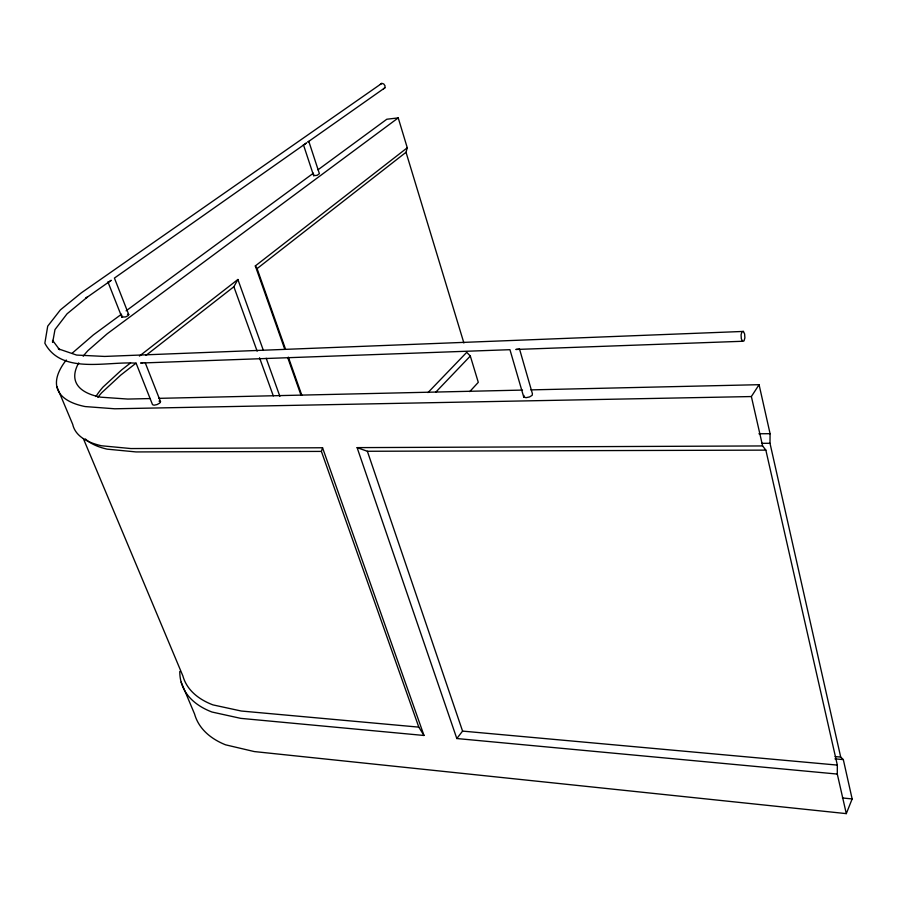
<?xml version="1.0" encoding="UTF-8"?>
<svg xmlns="http://www.w3.org/2000/svg" width="897" height="897" viewBox="0 0 897 897"><rect width="100%" height="100%" fill="white"/><g stroke="black" fill="none" stroke-linecap="round" stroke-linejoin="round"><path stroke-width="1.35" d="M181.16 682.146L194.571 714.012A150.483 76.682 -22 0 0 225.551 744.813L254.255 751.563L846.297 813.624L837.293 774.066L837.338 765.096L765.859 450.126L762.618 445.944L751.372 396.552L759.075 384.69L530.912 389.881M846.297 813.624L852.15 798.935L843.315 759.591L840.702 757.068L769.996 443.286L770.086 433.688L759.075 384.69M52.531 342.34L52.609 340.423L59.662 349.785M303.41 144.652L313.636 175.677L317.146 175.33L319.399 173.67L308.803 141.345L307.794 142.062L384.903 87.816L385.026 85.798L383.737 83.948L381.797 83.376L81.448 292.758L60.379 309.902L47.709 326.172L44.85 343.215C61.702 375.047 107.505 360.975 136.109 363.195L152.524 404.659L154.049 405.209L157.031 404.569L159.722 403.101L160.529 401.665L145.247 362.814M519.498 348.933L532.403 393.671L532.213 395.274L529.589 396.934L526.079 397.674L523.747 397.057L523.949 395.442M52.744 341.925L54.986 329.591L67.062 313.815L87.446 297.053L85.776 298.219L111.262 280.301L109.042 281.86M463.895 342.99L406.027 152.277L407.272 147.781L398.223 117.899L386.82 119.234L317.975 169.825M179.781 671.449A151.918 74.698 -21.7 0 0 211.939 712.016L240.744 718.362L423.989 735.473L418.809 727.131L321.406 451.404L322.55 447.76L130.928 448.556L101.428 445.764A163.646 56.769 -19.6 0 1 72.735 424.404L56.836 386.585M313.636 175.677L314.04 174.926M145.964 355.403L233.87 286.737L237.884 279.494L263.37 350.391M304.543 144.339L306.516 142.959L114.412 278.081L128.764 314.612L128.013 315.71L125.67 316.899L121.824 317.101L107.898 281.826M121.824 317.101L122.586 316.002M456.82 738.534L462.572 731.1L367.378 451.269L357.107 447.625L456.82 738.534L837.293 774.066M469.736 391.608L478.292 382.346L470.32 356.031L466.732 352.33L427.981 392.583M435.684 392.269L470.32 356.031M72.175 353.205L93.389 334.884L121.6 314.141M136.075 363.128L120.691 375.137L101.608 392.819A148.79 52.026 -19.6 0 0 97.874 397.405M285.538 349.18L257.08 268.618L406.027 152.277M130.57 362.949L121.723 369.833L103.009 387.078A144.843 50.21 -19.6 0 0 95.912 396.53M139.427 356.064L237.884 279.494M284.584 348.754L255.32 265.938L407.272 147.781M398.223 117.899L107.259 333.729L88.085 350.48A146.368 47.619 -19.3 0 0 83.186 356.221M126.118 310.833L313.468 173.143M380.362 84.385L381.797 83.376M383.468 88.825L384.903 87.816M518.881 349.09L515.842 349.471L742.537 341.275L744.017 340.927L744.88 337.911L744.633 333.976L743.422 331.43L104.613 356.434L76.615 355.077L58.305 348.81M743.422 331.43L741.942 331.755L741.068 334.783L741.314 338.73L742.537 341.275M142.746 362.803L140.638 363.038L509.945 349.684L523.747 397.057M150.191 398.56L127.789 399.064L100.789 397.18A146.368 47.619 -19.3 0 1 78.701 362.926M158.59 398.358L522.514 390.083M751.372 396.552L114.738 408.785L85.148 406.565A165.373 53.842 -19.3 0 1 66.277 360M758.907 433.767L770.086 433.688M761.609 443.331L769.996 443.286M357.107 447.625L762.618 445.944M321.406 451.404L136.064 451.931L107.135 449.15A159.218 55.704 -19.6 0 1 85.35 438.936M367.378 451.269L765.859 450.126M835.129 756.586L840.702 757.068M834.95 758.851L843.315 759.591M418.809 727.131L241.237 711.018L212.981 704.896A148.24 72.5 -21.6 0 1 182.921 676.024L83.343 438.566M462.572 731.1L837.338 765.096M842.406 797.96L852.15 798.935M127.475 314.242L128.764 314.612M159.004 401.116L160.529 401.665M255.32 265.938L257.08 268.618M233.87 286.737L257.147 351.175M259.525 357.757L273.305 395.891M266.196 358.262L279.886 396.339M322.55 447.76L423.989 735.473M288.329 357.107L301.863 395.398M287.836 357.948L300.843 394.747"/></g></svg>
